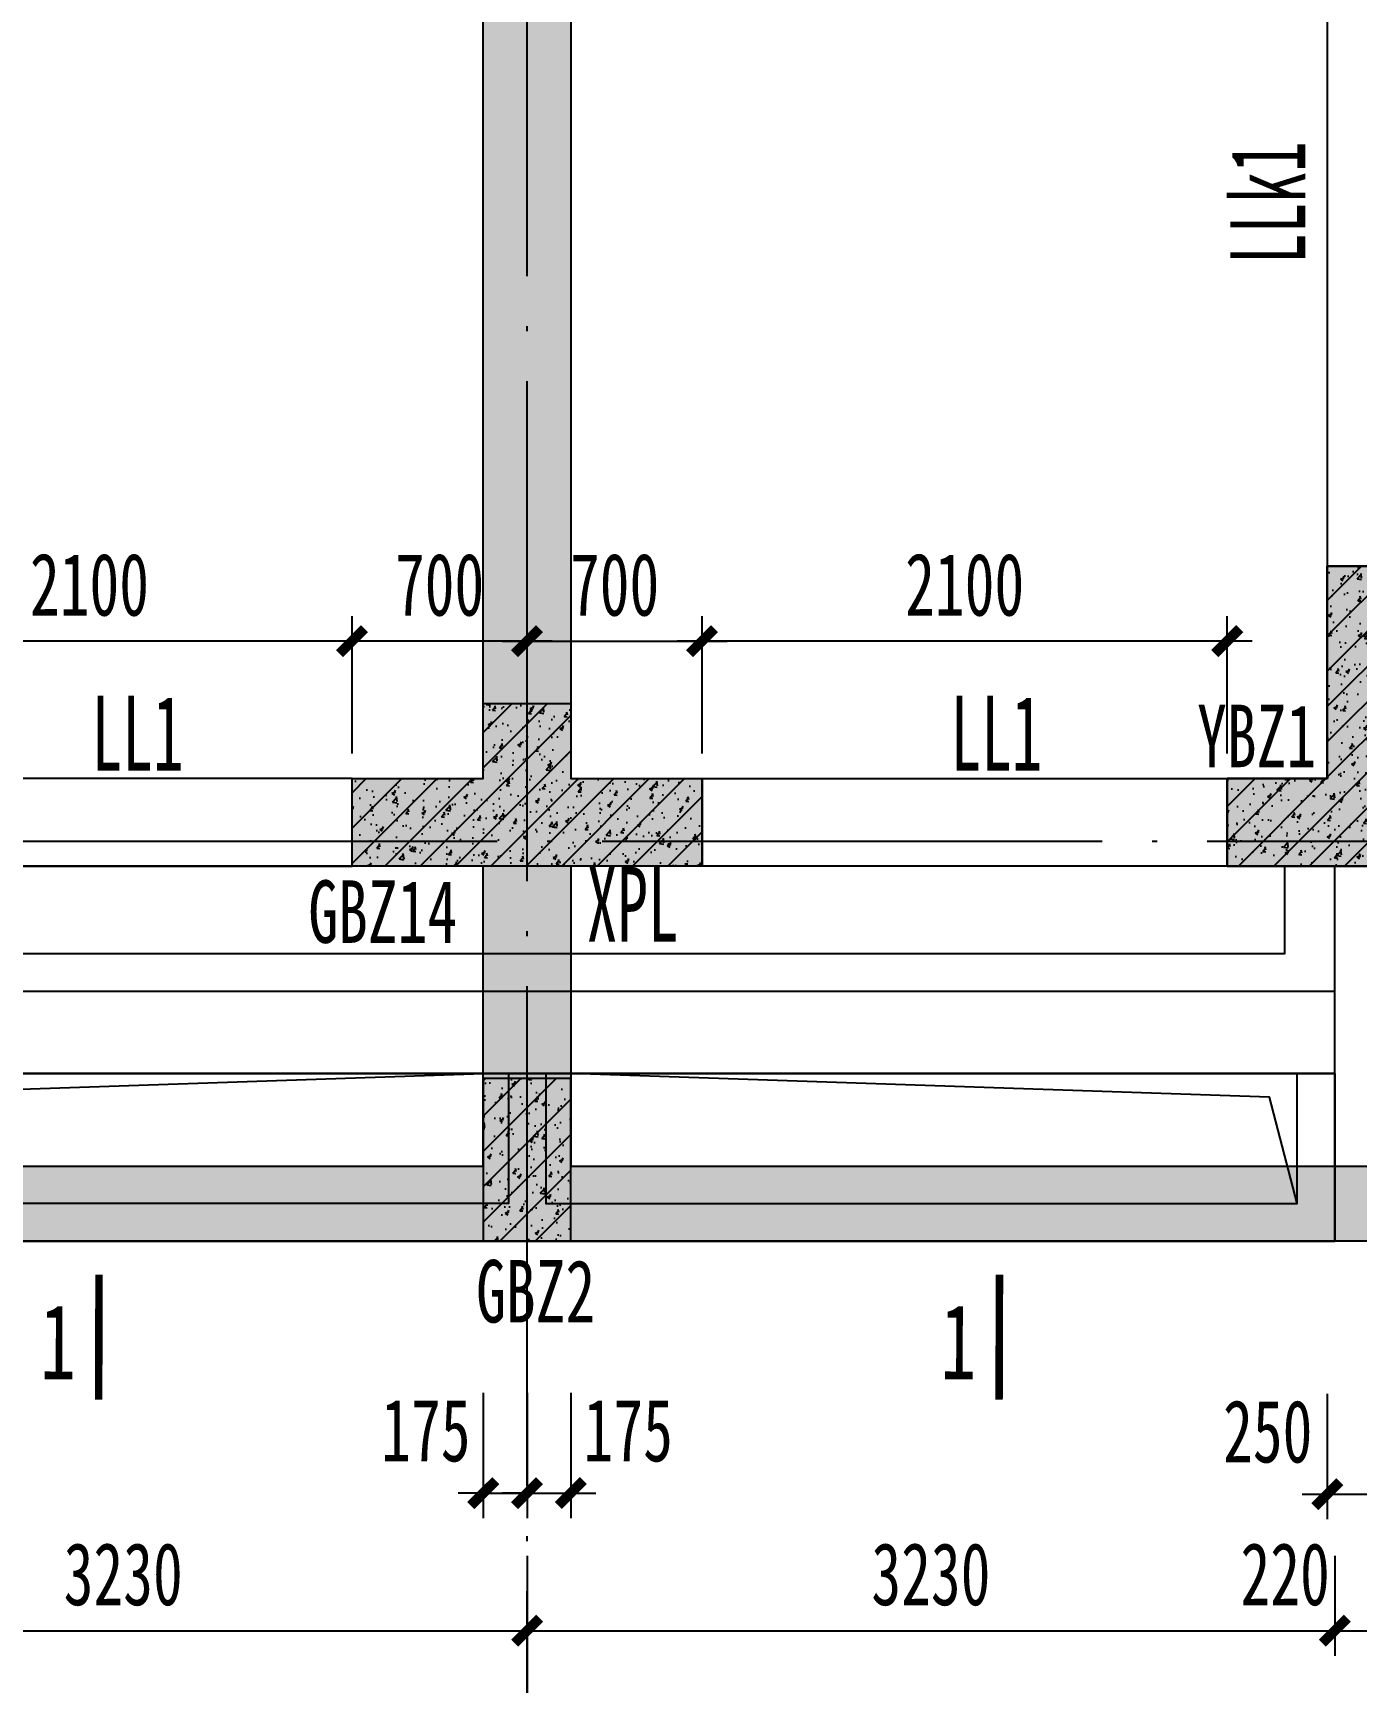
# Model space of a CAD drawing. Extents: x -3200781797 to -8106663, y 494714 to 1244925.
# Drawn here: x -8153208 to -8147913, y 604125 to 610726 of the extents above; entities that cross this region are included whole.
import ezdxf

# ---------------------------------------------------------------- set-up
doc = ezdxf.new("R2010")
doc.units = 0
doc.header["$LTSCALE"] = 1000
doc.header["$MEASUREMENT"] = 0
for name, pattern in [('3#-轴线$0$DOTE', [2.42, 2, -0.2, 0.02, -0.2]), ('3#4#5#模板$0$CONTINOUS', [0]), ('DASH', [0.35, 0.25, -0.1])]:
    doc.linetypes.add(name, pattern=pattern)
doc.layers.get('Defpoints').update_dxf_attribs({"color": 30, "linetype": 'DASH'})
for name, color, linetype in [('3#-夹层$0$S-SLAB-HOLE', 5, 'Continuous'), ('3#-夹层$0$S-WALL', 40, 'Continuous'), ('3#-夹层$0$S-WALL-BEAM', 120, 'Continuous'), ('3#-夹层$0$S-WALL-HATC', 253, 'Continuous'), ('3#-轴线$0$3#-轴号$0$A-ANNO-AXIS-CIRC', 3, 'Continuous'), ('3#-轴线$0$A-ANNO-DOTE', 10, '3#-轴线$0$DOTE'), ('3#4#5#模板$0$00-板边线', 7, 'Continuous'), ('3#4#5#模板$0$S-ANNO-TEXT', 7, 'Continuous'), ('3#4#5#模板$0$S-SLAB-TEXT', 120, 'Continuous'), ('3#4#5#模板$0$S-WALL-COLU', 252, '3#4#5#模板$0$CONTINOUS'), ('3#4#5#模板$0$S-WALL-COLU-HATC', 16, 'Continuous'), ('DIM', 3, 'Continuous'), ('S-PC-FQ-WYQ', 4, 'Continuous'), ('S-WALL-BEAM-TEXT', 2, 'Continuous'), ('S-WALL-COLU-TEXT', 2, 'Continuous'), ('S-WALL-DIMS', 50, 'Continuous'), ('THICK', 6, 'Continuous')]:
    doc.layers.add(name, color=color, linetype=linetype)
doc.styles.add('TSSD_Dimension', font='', dxfattribs={"width": 0.7})
doc.styles.add('楷体', font='', dxfattribs={"width": 0.6})
doc.styles.add('楷体GB312', font='', dxfattribs={"width": 0.8})
doc.styles.get('TSSD_Dimension').set_extended_font_data('KaiTi_GB2312')
doc.styles.get('楷体').set_extended_font_data('KaiTi_GB2312')
doc.styles.get('楷体GB312').set_extended_font_data('楷体_GB2312')
doc.dimstyles.new('TSSD_100_100', dxfattribs={"dimtxt": 250, "dimasz": 100, "dimexe": 100, "dimexo": 250, "dimgap": 100, "dimtad": 1, "dimdec": 0, "dimzin": 0, "dimdsep": 46, "dimtxsty": 'TSSD_Dimension', "dimblk": 'ARCHTICK', "dimcen": 0, "dimdle": 100, "dimclrt": 7, "dimadec": 0, "dimazin": 0, "dimtfac": 1, "dimtdec": 0, "dimtix": 1, "dimtmove": 2, "dimatfit": 3, "dimfxl": 1, "dimtolj": 1, "dimtzin": 0, "dimarcsym": 0})
doc.dimstyles.new('TSSD_100_100$0', dxfattribs={"dimtxt": 250, "dimasz": 100, "dimexe": 100, "dimexo": 0, "dimgap": 100, "dimtad": 1, "dimdec": 0, "dimzin": 0, "dimdsep": 46, "dimtxsty": 'TSSD_Dimension', "dimblk1": 'ARCHTICK', "dimblk2": 'ARCHTICK', "dimsah": 1, "dimcen": 0, "dimclrt": 7, "dimadec": 0, "dimazin": 0, "dimtfac": 1, "dimtdec": 0, "dimtix": 1, "dimtmove": 2, "dimatfit": 3, "dimldrblk": 'ARCHTICK', "dimfxl": 300, "dimfxlon": 1, "dimtvp": 0.7, "dimtolj": 1, "dimtzin": 0, "dimarcsym": 0})

# ---------------------------------------------------------------- blocks, each defined once
blk = doc.blocks.new('_ArchTick')
at = {"color": 0, "linetype": 'ByBlock', "const_width": 0.4}
blk.add_lwpolyline([(-0.5, -0.5), (0.5, 0.5)], dxfattribs=at)
blk = doc.blocks.new('*D300')
at = {"layer": 'Defpoints', "color": 0, "transparency": 16777216}
for p in [(-8151932.3, 608292.8), (-8151932.3, 607592.8), (-8151232.3, 607592.8)]:
    blk.add_point(p, dxfattribs=at)
at = {"layer": 'S-WALL-DIMS', "color": 0, "lineweight": -2, "transparency": 16777216}
for p, q in [((-8151932.3, 607842.8), (-8151932.3, 608392.8)), ((-8151232.3, 607842.8), (-8151232.3, 608392.8)), ((-8151132.3, 608292.8), (-8152032.3, 608292.8))]:
    blk.add_line(p, q, dxfattribs=at)
at = {"layer": 'S-WALL-DIMS', "color": 0, "lineweight": -2, "transparency": 16777216, "xscale": 100, "yscale": 100, "zscale": 100, "rotation": 180}
blk.add_blockref('_ArchTick', (-8151932.3, 608292.8), dxfattribs=at)
at = {"layer": 'S-WALL-DIMS', "color": 0, "lineweight": -2, "transparency": 16777216, "xscale": 100, "yscale": 100, "zscale": 100}
blk.add_blockref('_ArchTick', (-8151232.3, 608292.8), dxfattribs=at)
at = {"layer": 'S-WALL-DIMS', "color": 7, "transparency": 16777216, "insert": (-8151582.3, 608517.8), "char_height": 250, "attachment_point": 5, "style": 'TSSD_Dimension'}
blk.add_mtext('\\A1;700', dxfattribs=at)
blk = doc.blocks.new('*D301')
at = {"layer": 'Defpoints', "color": 0, "transparency": 16777216}
for p in [(-8150532.3, 608292.8), (-8151232.3, 607592.8), (-8150532.3, 607592.8)]:
    blk.add_point(p, dxfattribs=at)
at = {"layer": 'S-WALL-DIMS', "color": 0, "lineweight": -2, "transparency": 16777216}
for p, q in [((-8151232.3, 607842.8), (-8151232.3, 608392.8)), ((-8150532.3, 607842.8), (-8150532.3, 608392.8)), ((-8151332.3, 608292.8), (-8150432.3, 608292.8))]:
    blk.add_line(p, q, dxfattribs=at)
at = {"layer": 'S-WALL-DIMS', "color": 0, "lineweight": -2, "transparency": 16777216, "xscale": 100, "yscale": 100, "zscale": 100, "rotation": 180}
blk.add_blockref('_ArchTick', (-8151232.3, 608292.8), dxfattribs=at)
at = {"layer": 'S-WALL-DIMS', "color": 0, "lineweight": -2, "transparency": 16777216, "xscale": 100, "yscale": 100, "zscale": 100}
blk.add_blockref('_ArchTick', (-8150532.3, 608292.8), dxfattribs=at)
at = {"layer": 'S-WALL-DIMS', "color": 7, "transparency": 16777216, "insert": (-8150882.3, 608517.8), "char_height": 250, "attachment_point": 5, "style": 'TSSD_Dimension'}
blk.add_mtext('\\A1;700', dxfattribs=at)
blk = doc.blocks.new('*D123')
at = {"layer": 'Defpoints', "color": 0, "transparency": 16777216}
for p in [(-8150532.3, 608292.8), (-8150532.3, 607592.8), (-8148432.3, 607592.8)]:
    blk.add_point(p, dxfattribs=at)
at = {"layer": 'S-WALL-DIMS', "color": 0, "lineweight": -2, "transparency": 16777216}
for p, q in [((-8150532.3, 607842.8), (-8150532.3, 608392.8)), ((-8148432.3, 607842.8), (-8148432.3, 608392.8)), ((-8148332.3, 608292.8), (-8150632.3, 608292.8))]:
    blk.add_line(p, q, dxfattribs=at)
at = {"layer": 'S-WALL-DIMS', "color": 0, "lineweight": -2, "transparency": 16777216, "xscale": 100, "yscale": 100, "zscale": 100, "rotation": 180}
blk.add_blockref('_ArchTick', (-8150532.3, 608292.8), dxfattribs=at)
at = {"layer": 'S-WALL-DIMS', "color": 0, "lineweight": -2, "transparency": 16777216, "xscale": 100, "yscale": 100, "zscale": 100}
blk.add_blockref('_ArchTick', (-8148432.3, 608292.8), dxfattribs=at)
at = {"layer": 'S-WALL-DIMS', "color": 7, "transparency": 16777216, "insert": (-8149482.3, 608517.8), "char_height": 250, "attachment_point": 5, "style": 'TSSD_Dimension'}
blk.add_mtext('\\A1;2100', dxfattribs=at)
blk = doc.blocks.new('*D129')
at = {"layer": 'Defpoints', "color": 0, "transparency": 16777216}
for p in [(-8154032.3, 608292.8), (-8154032.3, 607592.8), (-8151932.3, 607592.8)]:
    blk.add_point(p, dxfattribs=at)
at = {"layer": 'S-WALL-DIMS', "color": 0, "lineweight": -2, "transparency": 16777216}
for p, q in [((-8154032.3, 607842.8), (-8154032.3, 608392.8)), ((-8151932.3, 607842.8), (-8151932.3, 608392.8)), ((-8151832.3, 608292.8), (-8154132.3, 608292.8))]:
    blk.add_line(p, q, dxfattribs=at)
at = {"layer": 'S-WALL-DIMS', "color": 0, "lineweight": -2, "transparency": 16777216, "xscale": 100, "yscale": 100, "zscale": 100, "rotation": 180}
blk.add_blockref('_ArchTick', (-8154032.3, 608292.8), dxfattribs=at)
at = {"layer": 'S-WALL-DIMS', "color": 0, "lineweight": -2, "transparency": 16777216, "xscale": 100, "yscale": 100, "zscale": 100}
blk.add_blockref('_ArchTick', (-8151932.3, 608292.8), dxfattribs=at)
at = {"layer": 'S-WALL-DIMS', "color": 7, "transparency": 16777216, "insert": (-8152982.3, 608517.8), "char_height": 250, "attachment_point": 5, "style": 'TSSD_Dimension'}
blk.add_mtext('\\A1;2100', dxfattribs=at)
blk = doc.blocks.new('xpl-jia-3')
at = {"layer": 'S-WALL-BEAM-TEXT', "style": '楷体', "width": 0.6}
blk.add_text('XPL', height=300, dxfattribs=at).set_placement((-8200993.6, 607090.5))
blk = doc.blocks.new('3-an-jia')
at = {"layer": 'S-WALL-COLU-TEXT', "style": '楷体GB312', "width": 0.7}
for s, p in [('YBZ1', (-7948494.7, 607783.7)), ('GBZ14', (-7952049, 607081)), ('GBZ2', (-7951377.9, 605562.4))]:
    blk.add_text(s, height=250, dxfattribs=at).set_placement(p)
blk = doc.blocks.new('*D880')
at = {"layer": 'Defpoints', "color": 0, "transparency": 16777216}
for p in [(58575, -113644.9), (58750, -113644.9), (58750, -114296.3)]:
    blk.add_point(p, dxfattribs=at)
at = {"layer": 'DIM', "color": 0, "lineweight": -2, "transparency": 16777216}
for p, q in [((58575, -113894.9), (58575, -114396.3)), ((58750, -113894.9), (58750, -114396.3)), ((58575, -114296.3), (58475, -114296.3)), ((58575, -114296.3), (58750, -114296.3)), ((58750, -114296.3), (58850, -114296.3))]:
    blk.add_line(p, q, dxfattribs=at)
at = {"layer": 'DIM', "color": 0, "lineweight": -2, "transparency": 16777216, "xscale": 100, "yscale": 100, "zscale": 100}
blk.add_blockref('_ArchTick', (58575, -114296.3), dxfattribs=at)
at = {"layer": 'DIM', "color": 0, "lineweight": -2, "transparency": 16777216, "xscale": 100, "yscale": 100, "zscale": 100, "rotation": 180}
blk.add_blockref('_ArchTick', (58750, -114296.3), dxfattribs=at)
at = {"layer": 'DIM', "color": 7, "transparency": 16777216, "insert": (58345.4, -114046.3), "char_height": 250, "attachment_point": 5, "style": 'TSSD_Dimension'}
blk.add_mtext('\\A1;175', dxfattribs=at)
blk = doc.blocks.new('*D881')
at = {"layer": 'Defpoints', "color": 0, "transparency": 16777216}
for p in [(58750, -113644.9), (58925, -113644.9), (58925, -114296.3)]:
    blk.add_point(p, dxfattribs=at)
at = {"layer": 'DIM', "color": 0, "lineweight": -2, "transparency": 16777216}
for p, q in [((58750, -113894.9), (58750, -114396.3)), ((58925, -113894.9), (58925, -114396.3)), ((58750, -114296.3), (58650, -114296.3)), ((58750, -114296.3), (58925, -114296.3)), ((58925, -114296.3), (59025, -114296.3))]:
    blk.add_line(p, q, dxfattribs=at)
at = {"layer": 'DIM', "color": 0, "lineweight": -2, "transparency": 16777216, "xscale": 100, "yscale": 100, "zscale": 100}
blk.add_blockref('_ArchTick', (58750, -114296.3), dxfattribs=at)
at = {"layer": 'DIM', "color": 0, "lineweight": -2, "transparency": 16777216, "xscale": 100, "yscale": 100, "zscale": 100, "rotation": 180}
blk.add_blockref('_ArchTick', (58925, -114296.3), dxfattribs=at)
at = {"layer": 'DIM', "color": 7, "transparency": 16777216, "insert": (59154.6, -114046.3), "char_height": 250, "attachment_point": 5, "style": 'TSSD_Dimension'}
blk.add_mtext('\\A1;175', dxfattribs=at)
blk = doc.blocks.new('*D889')
at = {"layer": 'Defpoints', "color": 0, "transparency": 16777216}
for p in [(61950, -113649.5), (62200, -113649.5), (62200, -114300.9)]:
    blk.add_point(p, dxfattribs=at)
at = {"layer": 'DIM', "color": 0, "lineweight": -2, "transparency": 16777216}
for p, q in [((61950, -113899.5), (61950, -114400.9)), ((62200, -113899.5), (62200, -114400.9)), ((61850, -114300.9), (62300, -114300.9))]:
    blk.add_line(p, q, dxfattribs=at)
at = {"layer": 'DIM', "color": 0, "lineweight": -2, "transparency": 16777216, "xscale": 100, "yscale": 100, "zscale": 100, "rotation": 180}
blk.add_blockref('_ArchTick', (61950, -114300.9), dxfattribs=at)
at = {"layer": 'DIM', "color": 0, "lineweight": -2, "transparency": 16777216, "xscale": 100, "yscale": 100, "zscale": 100}
blk.add_blockref('_ArchTick', (62200, -114300.9), dxfattribs=at)
at = {"layer": 'DIM', "color": 7, "transparency": 16777216, "insert": (61711.9, -114050.9), "char_height": 250, "attachment_point": 5, "style": 'TSSD_Dimension'}
blk.add_mtext('\\A1;250', dxfattribs=at)
blk = doc.blocks.new('*D1002')
at = {"layer": 'Defpoints', "color": 0, "transparency": 16777216}
for p in [(-8154462.3, 605892.9), (-8151232.3, 605892.9), (-8151232.3, 604334.3)]:
    blk.add_point(p, dxfattribs=at)
at = {"layer": 'DIM', "color": 0, "lineweight": -2, "transparency": 16777216}
for p, q in [((-8154462.3, 604634.3), (-8154462.3, 604234.3)), ((-8151232.3, 604634.3), (-8151232.3, 604234.3)), ((-8154462.3, 604334.3), (-8151232.3, 604334.3))]:
    blk.add_line(p, q, dxfattribs=at)
at = {"layer": 'DIM', "color": 0, "lineweight": -2, "transparency": 16777216, "xscale": 100, "yscale": 100, "zscale": 100, "rotation": 180}
blk.add_blockref('_ArchTick', (-8154462.3, 604334.3), dxfattribs=at)
at = {"layer": 'DIM', "color": 0, "lineweight": -2, "transparency": 16777216, "xscale": 100, "yscale": 100, "zscale": 100}
blk.add_blockref('_ArchTick', (-8151232.3, 604334.3), dxfattribs=at)
at = {"layer": 'DIM', "color": 7, "transparency": 16777216, "insert": (-8152847.3, 604559.3), "char_height": 250, "attachment_point": 5, "style": 'TSSD_Dimension'}
blk.add_mtext('\\A1;3230', dxfattribs=at)
blk = doc.blocks.new('*D1008')
at = {"layer": 'Defpoints', "color": 0, "transparency": 16777216}
for p in [(-8148002.3, 606542.8), (-8151232.3, 604611.3), (-8148002.3, 604334.3)]:
    blk.add_point(p, dxfattribs=at)
at = {"layer": 'DIM', "color": 0, "lineweight": -2, "transparency": 16777216}
for p, q in [((-8151232.3, 604611.3), (-8151232.3, 604234.3)), ((-8148002.3, 604634.3), (-8148002.3, 604234.3)), ((-8151232.3, 604334.3), (-8148002.3, 604334.3))]:
    blk.add_line(p, q, dxfattribs=at)
at = {"layer": 'DIM', "color": 0, "lineweight": -2, "transparency": 16777216, "xscale": 100, "yscale": 100, "zscale": 100, "rotation": 180}
blk.add_blockref('_ArchTick', (-8151232.3, 604334.3), dxfattribs=at)
at = {"layer": 'DIM', "color": 0, "lineweight": -2, "transparency": 16777216, "xscale": 100, "yscale": 100, "zscale": 100}
blk.add_blockref('_ArchTick', (-8148002.3, 604334.3), dxfattribs=at)
at = {"layer": 'DIM', "color": 7, "transparency": 16777216, "insert": (-8149617.3, 604559.3), "char_height": 250, "attachment_point": 5, "style": 'TSSD_Dimension'}
blk.add_mtext('\\A1;3230', dxfattribs=at)
blk = doc.blocks.new('*D1009')
at = {"layer": 'Defpoints', "color": 0, "transparency": 16777216}
for p in [(-8148002.3, 606542.8), (-8147782.3, 606542.8), (-8147782.3, 604334.3)]:
    blk.add_point(p, dxfattribs=at)
at = {"layer": 'DIM', "color": 0, "lineweight": -2, "transparency": 16777216}
for p, q in [((-8148002.3, 604634.3), (-8148002.3, 604234.3)), ((-8147782.3, 604634.3), (-8147782.3, 604234.3)), ((-8148002.3, 604334.3), (-8147782.3, 604334.3))]:
    blk.add_line(p, q, dxfattribs=at)
at = {"layer": 'DIM', "color": 0, "lineweight": -2, "transparency": 16777216, "xscale": 100, "yscale": 100, "zscale": 100, "rotation": 180}
blk.add_blockref('_ArchTick', (-8148002.3, 604334.3), dxfattribs=at)
at = {"layer": 'DIM', "color": 0, "lineweight": -2, "transparency": 16777216, "xscale": 100, "yscale": 100, "zscale": 100}
blk.add_blockref('_ArchTick', (-8147782.3, 604334.3), dxfattribs=at)
at = {"layer": 'DIM', "color": 7, "transparency": 16777216, "insert": (-8148200.7, 604559.3), "char_height": 250, "attachment_point": 5, "style": 'TSSD_Dimension'}
blk.add_mtext('\\A1;220', dxfattribs=at)
blk = doc.blocks.new('3#-轴线$0$3#-轴号')
at = {"layer": '3#-轴线$0$3#-轴号$0$A-ANNO-AXIS-CIRC'}
blk.add_line((20900, -13981.5), (20900, -17981.5), dxfattribs=at)
blk = doc.blocks.new('3#-轴线')
at = {"layer": '3#-轴线$0$A-ANNO-DOTE'}
for points in [[(20900, -16100), (20900, 5500)], [(-3000, -11100), (44800, -11100)]]:
    blk.add_lwpolyline(points, dxfattribs=at)
blk.add_blockref('3#-轴线$0$3#-轴号', (0, 0))
blk = doc.blocks.new('3#-夹层')
at = {"layer": '3#-夹层$0$S-WALL-HATC'}
h = blk.add_hatch(color=256, dxfattribs=at)
h.paths.add_polyline_path([(13550, -11200), (13950, -11200), (13950, -10850), (13550, -10850), (13550, -4800), (13550, -4700), (13250, -4700), (13250, -4800), (13250, -10900), (10600, -10900), (10600, -7200), (11750, -7200), (11750, -4700), (8800, -4700), (8800, -4600), (8500, -4600), (8500, -5000), (9050, -5000), (9050, -7300), (10300, -7300), (10300, -10850), (9850, -10850), (9850, -11200), (10300, -11200), (10300, -12400), (3550, -12400), (3550, -12000), (3200, -12000), (3200, -12400), (200, -12400), (200, -11200), (700, -11200), (700, -10850), (200, -10850), (200, -5050), (200, -4450), (200, -3400), (2000, -3400), (2000, -3050), (200, -3050), (200, -200), (700, -200), (700, 100), (200, 100), (200, 1350), (5850.3, 1350), (5850.3, 100), (5300, 100), (5300, -200), (5570, -200), (5570, -100), (5850, -100), (5850, -200), (6300, -200), (8500, -200), (8500, -3050), (7800, -3050), (7800, -3400), (8500, -3400), (8800, -3400), (8800, -3300), (8800, 100), (6100.3, 100), (6100.3, 1600), (-100, 1600), (-100, -11100), (-100, -12700), (3450, -12700), (10600, -12700), (10600, -11200), (13250, -11200), (13250, -12700), (28550, -12700), (28550, -11200), (31200, -11200), (31200, -12700), (41900, -12700), (41900, 1600), (35699.7, 1600), (35699.7, 100), (33000, 100), (33000, -3300), (33000, -3400), (33300, -3400), (34000, -3400), (34000, -3050), (33300, -3050), (33300, -200), (35500, -200), (35950, -200), (35950, -100), (36230, -100), (36230, -200), (36500, -200), (36500, 100), (35949.7, 100), (35949.7, 1349.8), (41600, 1349.8), (41600, 100), (41100, 100), (41100, -200), (41600, -200), (41600, -3050), (39800, -3050), (39800, -3400), (41600, -3400), (41600, -4450), (41600, -5050), (41600, -10850), (41100, -10850), (41100, -11200), (41600, -11200), (41600, -12400), (38600, -12400), (38600, -12000), (38250, -12000), (38250, -12400), (31500, -12400), (31500, -11200), (31950, -11200), (31950, -10850), (31500, -10850), (31500, -7300), (32750, -7300), (32750, -5000), (33300, -5000), (33300, -4600), (33000, -4600), (33000, -4700), (30050, -4700), (30050, -7200), (31200, -7200), (31200, -10900), (28550, -10900), (28550, -4800), (28550, -4700), (28250, -4700), (28250, -4800), (28250, -10850), (27850, -10850), (27850, -11200), (28250, -11200), (28250, -12400), (21075, -12400), (21075, -11200), (21600, -11200), (21600, -10850), (21075, -10850), (21075, -5300), (21800, -5300), (21800, -3400), (24100, -3400), (24450, -3400), (26148.1, -3400), (26148.1, -3100), (24350, -3100), (21500, -3100), (21500, -5000), (20900, -5000), (20300, -5000), (20300, -3100), (17451.9, -3100), (15651.9, -3100), (15651.9, -3400), (17350, -3400), (17700, -3400), (20000, -3400), (20000, -5300), (20725, -5300), (20725, -10850), (20200, -10850), (20200, -11200), (20725, -11200), (20725, -12400), (13550, -12400)])
h.paths.add_polyline_path([(11550, -7000), (9350, -7000), (9350, -4900), (11550, -4900)], flags=16)
h.paths.add_polyline_path([(30250, -7000), (30250, -4900), (32450, -4900), (32450, -7000)], flags=16)
blk.add_hatch(color=256, dxfattribs=at).paths.add_polyline_path([(24450, -10000), (24450, -10850), (24850, -10850), (24850, -11200), (24350, -11200), (23700, -11200), (23700, -10850), (24100, -10850), (24100, -10000)])
at = {"layer": '3#-夹层$0$S-WALL'}
for points in [[(41900, -12700), (31200, -12700), (31200, -11200), (28550, -11200), (28550, -12700), (13250, -12700)], [(13550, -12400), (20725, -12400), (20725, -11200), (20200, -11200), (20200, -10850), (20725, -10850), (20725, -5300), (20000, -5300), (20000, -3400), (17700, -3400)], [(21075, -5300), (21075, -10850), (21600, -10850), (21600, -11200), (21075, -11200), (21075, -12400), (28250, -12400), (28250, -11200), (27850, -11200), (27850, -10850), (28250, -10850), (28250, -4800)]]:
    blk.add_lwpolyline(points, dxfattribs=at)
blk.add_lwpolyline([(24450, -10000), (24450, -10850), (24850, -10850), (24850, -11200), (24350, -11200), (23700, -11200), (23700, -10850), (24100, -10850), (24100, -10000)], close=True, dxfattribs=at)
at = {"layer": '3#-夹层$0$S-WALL-BEAM'}
blk.add_line((24100, -7200), (24100, -10000), dxfattribs=at)
for points in [[(18100, -11200), (20200, -11200), (20200, -10850), (18100, -10850)], [(23700, -11200), (21600, -11200), (21600, -10850), (23700, -10850)]]:
    blk.add_lwpolyline(points, close=True, dxfattribs=at)
at = {"layer": '3#-夹层$0$S-SLAB-HOLE'}
blk.add_blockref('3#-轴线', (0, 0), dxfattribs=at)
blk = doc.blocks.new('3#4#5#模板$0$A$C3a591143')
blk.add_lwpolyline([(16780.2, 3015.2), (21200.2, 3015.2), (21200.2, 2185.3), (27660.2, 2185.3), (27660.2, 3015.3), (32080.2, 3015.2), (32080.2, 1515.3), (16780.2, 1515.3)], close=True)
at = {"color": 3}
for points in [[(21200.2, 2515.2), (27660.2, 2515.2), (27660.2, 3015.2), (21200.2, 3015.2)], [(21400.2, 2665.2), (27460.2, 2665.2), (27460.2, 3015.2), (21400.2, 3015.2)]]:
    blk.add_lwpolyline(points, close=True, dxfattribs=at)
at = {"color": 6}
for points in [[(21200.2, 2185.3), (27660.2, 2185.3), (27660.2, 1515.3), (21200.2, 1515.3)], [(27660.2, 2185.3), (21200.2, 2185.3), (21200.2, 1515.3), (27660.2, 1515.3)], [(21350.2, 2185.3), (24355.2, 2185.3), (24355.2, 1665.2), (21350.2, 1665.2)], [(27510.2, 2185.3), (24505.2, 2185.3), (24505.2, 1665.2), (27510.2, 1665.2)]]:
    blk.add_lwpolyline(points, close=True, dxfattribs=at)
for points in [[(21350.2, 1665.2), (21457.2, 2091), (24255.2, 2185.3)], [(27510.2, 1665.2), (27399.7, 2091), (24605.2, 2185.3)]]:
    blk.add_lwpolyline(points, dxfattribs=at)
at = {"layer": '3#4#5#模板$0$00-板边线', "color": 1}
blk.add_lwpolyline([(21200.2, 2185.3), (27660.2, 2185.3), (27660.2, 3015.3), (21200.2, 3015.3)], close=True, dxfattribs=at)
blk = doc.blocks.new('Q-BIM')
at = {"layer": 'DIM'}
for base, p1, p2, picture, middle in [((58750, -114296.3), (58575, -113644.9), (58750, -113644.9), '*D880', (58345.4, -114046.3)), ((58925, -114296.3), (58750, -113644.9), (58925, -113644.9), '*D881', (59154.6, -114046.3)), ((62200, -114300.9), (61950, -113649.5), (62200, -113649.5), '*D889', (61711.9, -114050.9))]:
    dim = blk.add_linear_dim(base=base, p1=p1, p2=p2, dimstyle='TSSD_100_100', dxfattribs=at)
    dim.commit()
    dim.dimension.update_dxf_attribs({"geometry": picture, "text_midpoint": middle, "dimtype": 128})

msp = doc.modelspace()

# ---------------------------------------------------------------- hatches: boundary and pattern name
at = {"layer": '3#4#5#模板$0$S-WALL-COLU-HATC'}
h = msp.add_hatch(dxfattribs=at)
h.set_pattern_fill('ARMORED', color=256, scale=10, style=0)
h.set_pattern_definition([(50, (9977.28, 147681.77), (143.4520365, -12.550427), [15, -165]), (355, (9977.28, 147681.77), (-27.7502667, 150.4384267), [12, -132]), (100.4514, (9989.24, 147680.72), (115.7018763, 137.8879084), [12.748038, -140.2284224]), (46.1842, (9977.28, 147721.77), (213.4482097, -33.103803), [22.5, -247.5]), (96.6356, (9995.07, 147719), (186.932541, 194.823574), [19.1220576, -210.3426]), (351.1842, (9977.28, 147721.77), (186.932389, 194.82372), [18, -198]), (21, (9997.28, 147711.77), (119.3814104, -80.5237781), [15, -165]), (326, (9997.28, 147711.77), (48.6630664, 145.030009), [12, -132]), (71.4514, (10007.23, 147705.06), (168.0445257, 64.5060993), [12.748038, -140.2284224]), (37.5, (9977.284, 147681.766), (2.43197106, 66.57877077), [0, -130.4, 0, -134, 0, -132.5]), (7.5, (9977.284, 147681.77), (52.6139075, 78.8823424), [0, -76.4, 0, -127.4, 0, -50.5]), (327.5, (9932.684, 147681.766), (106.76448723, -4.51097435), [0, -50, 0, -156, 0, -207]), (317.5, (9912.68, 147681.77), (116.6372339, 20.0209965), [0, -65, 0, -103.6, 0, -147]), (45, (9977.28, 147681.77), (-70.7106781, 70.7106781), [])])
h.paths.add_polyline_path([(-8148108.3, 607742.8), (-8148432.3, 607742.8), (-8148432.3, 607392.8), (-8147283.3, 607392.8), (-8147283.3, 607742.8), (-8147682.3, 607742.8), (-8147682.3, 608592.8), (-8148032.3, 608592.8), (-8148032.3, 607742.8)])
h = msp.add_hatch(dxfattribs=at)
h.set_pattern_fill('ARMORED', color=256, scale=10, style=0)
h.set_pattern_definition([(50, (13352.28, 147681.77), (143.4520365, -12.550427), [15, -165]), (355, (13352.28, 147681.77), (-27.7502667, 150.4384267), [12, -132]), (100.4514, (13364.24, 147680.72), (115.7018763, 137.8879084), [12.748038, -140.2284224]), (46.1842, (13352.28, 147721.77), (213.4482097, -33.103803), [22.5, -247.5]), (96.6356, (13370.07, 147719), (186.932541, 194.823574), [19.1220576, -210.3426]), (351.1842, (13352.28, 147721.77), (186.932389, 194.82372), [18, -198]), (21, (13372.28, 147711.77), (119.3814104, -80.5237781), [15, -165]), (326, (13372.28, 147711.77), (48.6630664, 145.030009), [12, -132]), (71.4514, (13382.23, 147705.06), (168.0445257, 64.5060993), [12.748038, -140.2284224]), (37.5, (13352.284, 147681.766), (2.43197106, 66.57877077), [0, -130.4, 0, -134, 0, -132.5]), (7.5, (13352.284, 147681.77), (52.6139075, 78.8823424), [0, -76.4, 0, -127.4, 0, -50.5]), (327.5, (13307.684, 147681.766), (106.76448723, -4.51097435), [0, -50, 0, -156, 0, -207]), (317.5, (13287.68, 147681.77), (116.6372339, 20.0209965), [0, -65, 0, -103.6, 0, -147]), (45, (13352.28, 147681.77), (-70.7106781, 70.7106781), [])])
h.paths.add_polyline_path([(-8150981.3, 607742.8), (-8150532.3, 607742.8), (-8150532.3, 607392.8), (-8151932.3, 607392.8), (-8151932.3, 607742.8), (-8151407.3, 607742.8), (-8151407.3, 608042.8), (-8151057.3, 608042.8), (-8151057.3, 607742.8)])
h = msp.add_hatch(dxfattribs=at)
h.set_pattern_fill('ARMORED', color=256, scale=10, style=0)
h.set_pattern_definition([(50, (-4173.61, 148702.74), (143.4520365, -12.550427), [15, -165]), (355, (-4173.61, 148702.74), (-27.7502667, 150.4384267), [12, -132]), (100.4514, (-4161.65, 148701.7), (115.7018763, 137.8879084), [12.748038, -140.2284224]), (46.1842, (-4173.6, 148742.74), (213.4482097, -33.103803), [22.5, -247.5]), (96.6356, (-4155.82, 148739.99), (186.932541, 194.823574), [19.1220576, -210.3426]), (351.1842, (-4173.6, 148742.74), (186.932389, 194.82372), [18, -198]), (21, (-4153.61, 148732.74), (119.3814104, -80.5237781), [15, -165]), (326, (-4153.61, 148732.74), (48.6630664, 145.030009), [12, -132]), (71.4514, (-4143.66, 148726.03), (168.0445257, 64.5060993), [12.748038, -140.2284224]), (37.5, (-4173.61, 148702.744), (2.43197106, 66.57877077), [0, -130.4, 0, -134, 0, -132.5]), (7.5, (-4173.61, 148702.744), (52.6139075, 78.8823424), [0, -76.4, 0, -127.4, 0, -50.5]), (327.5, (-4218.21, 148702.744), (106.76448723, -4.51097435), [0, -50, 0, -156, 0, -207]), (317.5, (-4238.21, 148702.74), (116.6372339, 20.0209965), [0, -65, 0, -103.6, 0, -147]), (45, (-4173.61, 148702.74), (-70.7106781, 70.7106781), [])])
h.paths.add_polyline_path([(-8151057.3, 606292.9), (-8151057.3, 606542.9), (-8151407.3, 606542.9), (-8151407.3, 605892.8), (-8151057.3, 605892.8)])

# ---------------------------------------------------------------- linework, layer by layer
at = {"layer": '3#4#5#模板$0$S-WALL-COLU', "linetype": 'ByBlock'}
for points in [[(-8148108.3, 607742.8), (-8148432.3, 607742.8), (-8148432.3, 607392.8), (-8147283.3, 607392.8), (-8147283.3, 607742.8), (-8147682.3, 607742.8), (-8147682.3, 608592.8), (-8148032.3, 608592.8), (-8148032.3, 607742.8), (-8148108.3, 607742.8)], [(-8150981.3, 607742.8), (-8150532.3, 607742.8), (-8150532.3, 607392.8), (-8151932.3, 607392.8), (-8151932.3, 607742.8), (-8151407.3, 607742.8), (-8151407.3, 608042.8), (-8151057.3, 608042.8), (-8151057.3, 607742.8), (-8150981.3, 607742.8)], [(-8151057.3, 606292.9), (-8151057.3, 606542.9), (-8151407.3, 606542.9), (-8151407.3, 605892.8), (-8151057.3, 605892.8), (-8151057.3, 606292.9), (-8151057.3, 606292.9)]]:
    msp.add_lwpolyline(points, close=True, dxfattribs=at)
at = {"layer": 'THICK', "const_width": 30}
for points in [[(-8152945.6, 605259.1), (-8152944.1, 605758.1)], [(-8149344.7, 605259.1), (-8149343.1, 605758.1)]]:
    msp.add_lwpolyline(points, dxfattribs=at)

# ---------------------------------------------------------------- block references
at = {"layer": '3#4#5#模板$0$S-ANNO-TEXT'}
msp.add_blockref('3#-夹层', (-8172132.3, 618592.8), dxfattribs=at)
at = {"layer": '3#4#5#模板$0$S-SLAB-TEXT'}
msp.add_blockref('3#4#5#模板$0$A$C3a591143', (-8175662.4, 604377.6), dxfattribs=at)
at = {"layer": 'S-PC-FQ-WYQ'}
for name, p in [('xpl-jia-3', (50000, 0)), ('3-an-jia', (-200058.1, 4.9))]:
    msp.add_blockref(name, p, dxfattribs=at)
at = {"layer": 'S-WALL-DIMS'}
msp.add_blockref('Q-BIM', (-8209982.3, 719181.1), dxfattribs=at)

# ---------------------------------------------------------------- texts
at = {"layer": 'S-WALL-BEAM-TEXT', "style": '楷体', "width": 0.6}
msp.add_text('LLk1', height=300, rotation=90, dxfattribs=at).set_placement((-8148120.5, 609801.6))
for p in [(-8152973.3, 607774.2), (-8149538.7, 607774.2)]:
    msp.add_text('LL1', height=300, dxfattribs=at).set_placement(p)
at = {"layer": 'THICK', "style": '楷体', "width": 0.7}
for p in [(-8153180.5, 605340.4), (-8149579.6, 605340.4)]:
    msp.add_text('1', height=300, rotation=359.70595, dxfattribs=at).set_placement(p)

# ---------------------------------------------------------------- dimensions: what is measured, and where the dimension line sits
at = {"layer": 'DIM'}
for base, p1, p2, picture, middle in [((-8148002.3, 604334.3), (-8151232.3, 604611.3), (-8148002.3, 606542.8), '*D1008', (-8149617.3, 604559.3)), ((-8151232.3, 604334.3), (-8154462.3, 605892.9), (-8151232.3, 605892.9), '*D1002', (-8152847.3, 604559.3))]:
    dim = msp.add_linear_dim(base=base, p1=p1, p2=p2, dimstyle='TSSD_100_100$0', dxfattribs=at)
    dim.commit()
    dim.dimension.update_dxf_attribs({"geometry": picture, "text_midpoint": middle})
dim = msp.add_linear_dim(base=(-8147782.3, 604334.3), p1=(-8148002.3, 606542.8), p2=(-8147782.3, 606542.8), dimstyle='TSSD_100_100$0', dxfattribs=at)
dim.commit()
dim.dimension.update_dxf_attribs({"geometry": '*D1009', "text_midpoint": (-8148200.7, 604559.3), "dimtype": 160})
at = {"layer": 'S-WALL-DIMS'}
for base, p1, p2, picture, middle in [((-8154032.3, 608292.8), (-8151932.3, 607592.8), (-8154032.3, 607592.8), '*D129', (-8152982.3, 608517.8)), ((-8151932.3, 608292.8), (-8151232.3, 607592.8), (-8151932.3, 607592.8), '*D300', (-8151582.3, 608517.8)), ((-8150532.3, 608292.8), (-8148432.3, 607592.8), (-8150532.3, 607592.8), '*D123', (-8149482.3, 608517.8))]:
    dim = msp.add_linear_dim(base=base, p1=p1, p2=p2, angle=180, dimstyle='TSSD_100_100', dxfattribs=at)
    dim.commit()
    dim.dimension.update_dxf_attribs({"geometry": picture, "text_midpoint": middle})
dim = msp.add_linear_dim(base=(-8150532.3, 608292.8), p1=(-8151232.3, 607592.8), p2=(-8150532.3, 607592.8), dimstyle='TSSD_100_100', dxfattribs=at)
dim.commit()
dim.dimension.update_dxf_attribs({"geometry": '*D301', "text_midpoint": (-8150882.3, 608517.8)})

doc.saveas('drawing.dxf')
